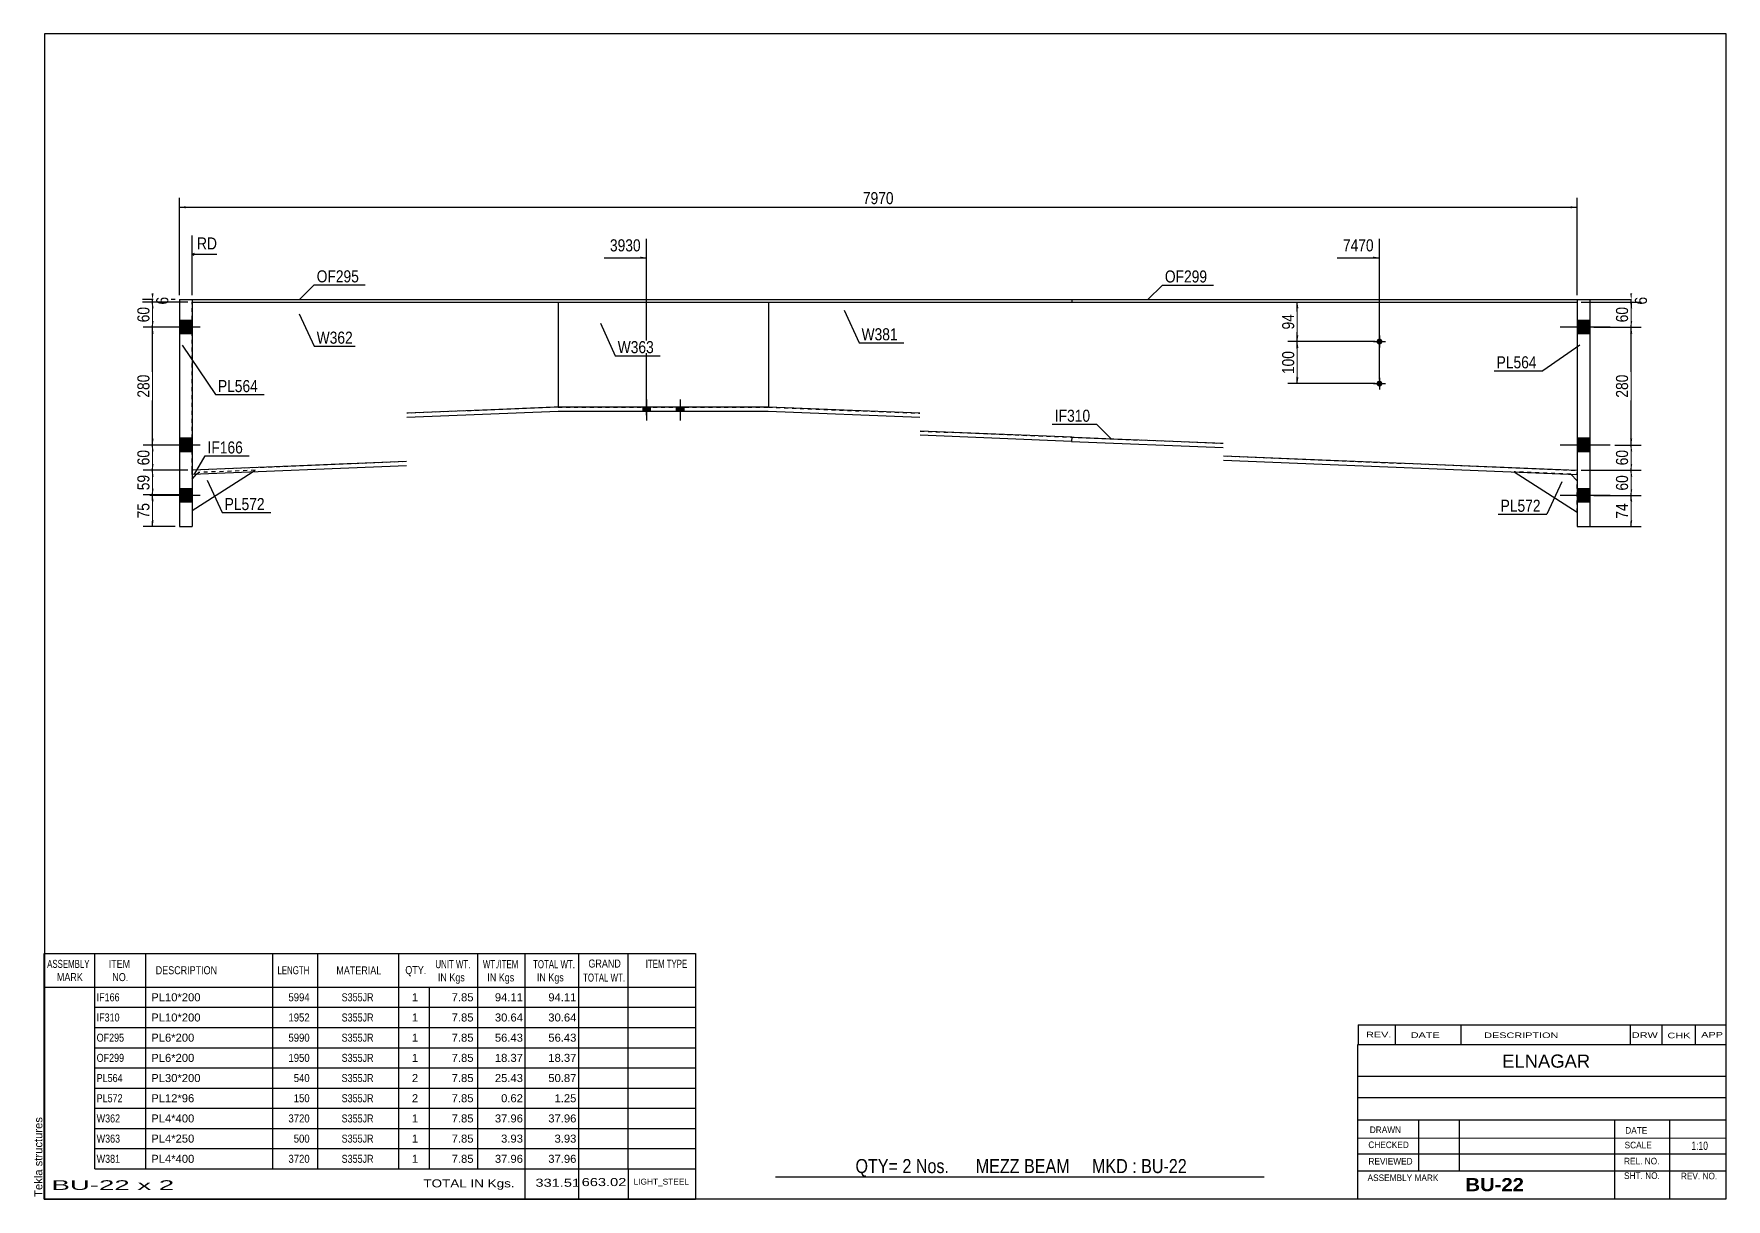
# Model space of a CAD drawing. Header units: millimetres. Extents: x -38 to 365, y -193 to 84.
import ezdxf

# ---------------------------------------------------------------- set-up
doc = ezdxf.new("R2010")
doc.units = ezdxf.units.MM
doc.linetypes.add('DXK_LINE_DOT1', pattern=[1.8814, 0.9407, -0.9407])
doc.styles.add('Arial', font='ARIAL.TTF', dxfattribs={"height": 0.2})
doc.styles.add('Arial Bold', font='ARIALBD.TTF', dxfattribs={"height": 0.2})
doc.styles.add('Arial Narrow', font='ARIALN.TTF', dxfattribs={"height": 0.2})

# ---------------------------------------------------------------- blocks, each defined once
blk = doc.blocks.new('Unknown-629104439-1211')
at = {"color": 5, "linetype": 'Continuous'}
for p, q in [((364.89, 83.75), (-35.11, 83.75)), ((-35.11, 83.75), (-35.11, -193.25)), ((364.89, -193.25), (364.89, 83.75)), ((-35.11, -193.25), (364.89, -193.25))]:
    blk.add_line(p, q, dxfattribs=at)
at = {"color": 174, "linetype": 'Continuous', "style": 'Arial'}
blk.add_text('Tekla structures', height=1.9102, rotation=90, dxfattribs=at).set_placement((-35.61, -192.75))
blk = doc.blocks.new('Part-629104439-1279 - 1232')
at = {"color": 2, "linetype": 'Continuous'}
for p, q in [((87.09, 20), (87.09, -5)), ((137.09, 20), (137.09, -5))]:
    blk.add_line(p, q, dxfattribs=at)
at = {"color": 7, "linetype": 'DXK_LINE_DOT1'}
for p, q in [((87.09, 20), (137.09, 20)), ((87.09, -5), (137.09, -5))]:
    blk.add_line(p, q, dxfattribs=at)
blk = doc.blocks.new('Part-629104439-1257 - 1232')
at = {"color": 2, "linetype": 'Continuous'}
for p, q in [((0, 20.6), (0, 20)), ((0, 20.6), (50.99, 20.6)), ((51.09, 20.6), (173.09, 20.6)), ((173.19, 20.6), (209.23, 20.6)), ((209.23, 20.6), (209.23, 20)), ((0, 20), (50.99, 20)), ((51.09, 20), (173.09, 20)), ((173.19, 20), (209.23, 20))]:
    blk.add_line(p, q, dxfattribs=at)
blk = doc.blocks.new('Part-629104439-1404 - 1232')
at = {"color": 7, "linetype": 'DXK_LINE_DOT1'}
for p, q in [((14.99, -20), (1.5, -20.54)), ((14.32, -20.42), (14.99, -20)), ((0, -22.1), (0, -29.6)), ((1.1, -20.96), (1.5, -20.54))]:
    blk.add_line(p, q, dxfattribs=at)
at = {"color": 2, "linetype": 'Continuous'}
for p, q in [((0, -29.6), (14.32, -20.42)), ((0, -22.1), (1.1, -20.96))]:
    blk.add_line(p, q, dxfattribs=at)
blk = doc.blocks.new('Part-629104439-1301 - 1232')
at = {"color": 2, "linetype": 'Continuous'}
for p, q in [((209.23, 20.6), (209.23, 20)), ((209.23, 20.6), (245.23, 20.6)), ((245.33, 20.6), (329.43, 20.6)), ((329.43, 20.6), (329.43, 20)), ((209.23, 20), (245.23, 20)), ((245.33, 20), (329.43, 20))]:
    blk.add_line(p, q, dxfattribs=at)
blk = doc.blocks.new('Part-629104439-1323 - 1232')
at = {"color": 2, "linetype": 'Continuous'}
blk.add_line((137.09, 20), (137.09, -5), dxfattribs=at)
at = {"color": 7, "linetype": 'DXK_LINE_DOT1'}
for p, q in [((137.09, 20), (173.09, 20)), ((173.19, 20), (245.23, 20)), ((245.33, 20), (329.43, 20)), ((329.43, 20), (329.43, -20)), ((137.09, -5), (173.09, -6.45)), ((173.19, -10.68), (245.23, -13.59)), ((245.33, -16.61), (329.43, -20))]:
    blk.add_line(p, q, dxfattribs=at)
blk = doc.blocks.new('Part-629104439-1345 - 1232')
at = {"color": 2, "linetype": 'Continuous'}
for p, q in [((87.09, -5), (51.09, -6.45)), ((87.11, -6), (51.09, -7.45)), ((137.09, -5), (87.09, -5)), ((137.07, -6), (87.11, -6)), ((173.09, -7.45), (137.07, -6)), ((173.09, -6.45), (137.09, -5)), ((209.23, -12.14), (173.19, -10.68)), ((209.19, -13.14), (173.19, -11.68)), ((209.23, -12.14), (209.19, -13.14)), ((50.99, -17.94), (0, -20)), ((0.04, -21), (0, -20)), ((50.99, -18.94), (0.04, -21))]:
    blk.add_line(p, q, dxfattribs=at)
blk = doc.blocks.new('Part-629104439-1350 - 1232')
at = {"color": 2, "linetype": 'Continuous'}
for p, q in [((209.23, -12.14), (209.19, -13.14)), ((209.19, -13.14), (245.23, -14.59)), ((209.23, -12.14), (245.23, -13.59)), ((245.33, -16.61), (329.43, -20)), ((245.33, -17.61), (329.39, -21)), ((329.43, -20), (329.39, -21))]:
    blk.add_line(p, q, dxfattribs=at)
blk = doc.blocks.new('Part-629104439-1372 - 1232')
at = {"color": 2, "linetype": 'Continuous'}
for p, q in [((329.43, 20.6), (332.43, 20.6)), ((329.43, 20.6), (329.43, -33.4)), ((332.43, 20.6), (332.43, -33.4)), ((329.43, -33.4), (332.43, -33.4))]:
    blk.add_line(p, q, dxfattribs=at)
blk = doc.blocks.new('Part-629104439-1394 - 1232')
at = {"color": 2, "linetype": 'Continuous'}
for p, q in [((314.44, -20.4), (329.43, -30)), ((329.43, -22.5), (327.93, -20.94))]:
    blk.add_line(p, q, dxfattribs=at)
at = {"color": 7, "linetype": 'DXK_LINE_DOT1'}
for p, q in [((327.93, -20.94), (314.44, -20.4)), ((329.43, -30), (329.43, -22.5))]:
    blk.add_line(p, q, dxfattribs=at)
blk = doc.blocks.new('Part-629104439-1399 - 1232')
at = {"color": 2, "linetype": 'Continuous'}
for p, q in [((-3, 20.6), (0, 20.6)), ((-3, 20.6), (-3, -33.4)), ((0, 20.6), (0, -33.4)), ((-3, -33.4), (0, -33.4))]:
    blk.add_line(p, q, dxfattribs=at)
blk = doc.blocks.new('Part-629104439-1420 - 1232')
at = {"color": 7, "linetype": 'DXK_LINE_DOT1'}
for p, q in [((0, -20), (0, 20)), ((0, 20), (50.99, 20)), ((51.09, 20), (87.09, 20)), ((87.09, -5), (51.09, -6.45)), ((50.99, -17.94), (0, -20))]:
    blk.add_line(p, q, dxfattribs=at)
at = {"color": 2, "linetype": 'Continuous'}
blk.add_line((87.09, 20), (87.09, -5), dxfattribs=at)
blk = doc.blocks.new('Bolt-629104439-1421 - 1232')
at = {"linetype": 'Continuous'}
for points in [[(108.99, -5), (107.19, -5), (107.19, -6), (108.99, -6)], [(108.99, -5), (107.19, -5), (107.19, -6), (108.99, -6)], [(116.99, -5), (115.19, -5), (115.19, -6), (116.99, -6)], [(116.99, -5), (115.19, -5), (115.19, -6), (116.99, -6)]]:
    blk.add_hatch(color=3, dxfattribs=at).paths.add_polyline_path(points)
at = {"color": 3, "linetype": 'Continuous'}
for p, q in [((108.09, -3.2), (108.09, -8.2)), ((108.09, -3.2), (108.09, -8.2)), ((116.09, -3.2), (116.09, -8.2)), ((116.09, -3.2), (116.09, -8.2)), ((107.19, -5), (107.19, -6)), ((107.19, -5), (107.19, -6)), ((108.99, -5), (108.99, -6)), ((108.99, -5), (108.99, -6)), ((115.19, -5), (115.19, -6)), ((115.19, -5), (115.19, -6)), ((116.99, -5), (116.99, -6)), ((116.99, -5), (116.99, -6))]:
    blk.add_line(p, q, dxfattribs=at)
blk = doc.blocks.new('Bolt-629104439-1422 - 1232')
at = {"linetype": 'Continuous'}
for points in [[(329.43, 15.6), (329.43, 12.4), (332.43, 12.4), (332.43, 15.6)], [(329.43, 15.6), (329.43, 12.4), (332.43, 12.4), (332.43, 15.6)], [(329.43, -12.4), (329.43, -15.6), (332.43, -15.6), (332.43, -12.4)], [(329.43, -12.4), (329.43, -15.6), (332.43, -15.6), (332.43, -12.4)], [(329.43, -24.4), (329.43, -27.6), (332.43, -27.6), (332.43, -24.4)], [(329.43, -24.4), (329.43, -27.6), (332.43, -27.6), (332.43, -24.4)]]:
    blk.add_hatch(color=3, dxfattribs=at).paths.add_polyline_path(points)
at = {"color": 3, "linetype": 'Continuous'}
for p, q in [((337.33, 14), (325.43, 14)), ((337.33, 14), (325.43, 14)), ((332.43, 15.6), (329.43, 15.6)), ((332.43, 15.6), (329.43, 15.6)), ((332.43, 12.4), (329.43, 12.4)), ((332.43, 12.4), (329.43, 12.4)), ((337.33, -14), (325.43, -14)), ((337.33, -14), (325.43, -14)), ((332.43, -12.4), (329.43, -12.4)), ((332.43, -12.4), (329.43, -12.4)), ((332.43, -15.6), (329.43, -15.6)), ((332.43, -15.6), (329.43, -15.6)), ((337.33, -26), (325.43, -26)), ((337.33, -26), (325.43, -26)), ((332.43, -24.4), (329.43, -24.4)), ((332.43, -24.4), (329.43, -24.4)), ((332.43, -27.6), (329.43, -27.6)), ((332.43, -27.6), (329.43, -27.6))]:
    blk.add_line(p, q, dxfattribs=at)
blk = doc.blocks.new('Bolt-629104439-1423 - 1232')
at = {"linetype": 'Continuous'}
for points in [[(-3, 15.6), (-3, 12.4), (0, 12.4), (0, 15.6)], [(-3, 15.6), (-3, 12.4), (0, 12.4), (0, 15.6)], [(-3, -12.4), (-3, -15.6), (0, -15.6), (0, -12.4)], [(-3, -12.4), (-3, -15.6), (0, -15.6), (0, -12.4)], [(-3, -24.4), (-3, -27.6), (0, -27.6), (0, -24.4)], [(-3, -24.4), (-3, -27.6), (0, -27.6), (0, -24.4)]]:
    blk.add_hatch(color=3, dxfattribs=at).paths.add_polyline_path(points)
at = {"color": 3, "linetype": 'Continuous'}
for p, q in [((1.9, 14), (-10, 14)), ((1.9, 14), (-10, 14)), ((0, 15.6), (-3, 15.6)), ((0, 15.6), (-3, 15.6)), ((0, 12.4), (-3, 12.4)), ((0, 12.4), (-3, 12.4)), ((1.9, -14), (-10, -14)), ((1.9, -14), (-10, -14)), ((0, -12.4), (-3, -12.4)), ((0, -12.4), (-3, -12.4)), ((0, -15.6), (-3, -15.6)), ((0, -15.6), (-3, -15.6)), ((1.9, -26), (-10, -26)), ((1.9, -26), (-10, -26)), ((0, -24.4), (-3, -24.4)), ((0, -24.4), (-3, -24.4)), ((0, -27.6), (-3, -27.6)), ((0, -27.6), (-3, -27.6))]:
    blk.add_line(p, q, dxfattribs=at)
blk = doc.blocks.new('Bolt-629104439-1424 - 1232')
at = {"linetype": 'Continuous'}
for points in [[(282.43, 11.3), (282.57, 11.29), (282.71, 11.24), (282.84, 11.17), (282.95, 11.07), (283.03, 10.95), (283.09, 10.82), (283.12, 10.68), (283.12, 10.53), (283.09, 10.39), (283.03, 10.25), (282.95, 10.13), (282.84, 10.04), (282.71, 9.96), (282.57, 9.92), (282.43, 9.9), (282.28, 9.92), (282.14, 9.96), (282.01, 10.04), (281.91, 10.13), (281.82, 10.25), (281.76, 10.39), (281.73, 10.53), (281.73, 10.68), (281.76, 10.82), (281.82, 10.95), (281.91, 11.07), (282.01, 11.17), (282.14, 11.24), (282.28, 11.29)], [(282.43, 1.3), (282.57, 1.29), (282.71, 1.24), (282.84, 1.17), (282.95, 1.07), (283.03, 0.95), (283.09, 0.82), (283.12, 0.68), (283.12, 0.53), (283.09, 0.39), (283.03, 0.25), (282.95, 0.13), (282.84, 0.04), (282.71, -0.04), (282.57, -0.08), (282.43, -0.1), (282.28, -0.08), (282.14, -0.04), (282.01, 0.04), (281.91, 0.13), (281.82, 0.25), (281.76, 0.39), (281.73, 0.53), (281.73, 0.68), (281.76, 0.82), (281.82, 0.95), (281.91, 1.07), (282.01, 1.17), (282.14, 1.24), (282.28, 1.29)]]:
    blk.add_hatch(color=3, dxfattribs=at).paths.add_polyline_path(points)
at = {"color": 3, "linetype": 'Continuous'}
for p, q in [((281.03, 10.6), (283.83, 10.6)), ((282.43, 12), (282.43, 9.2)), ((281.03, 0.6), (283.83, 0.6)), ((282.43, 2), (282.43, -0.8))]:
    blk.add_line(p, q, dxfattribs=at)
blk = doc.blocks.new('StraightDimension-629104439-1451 - 1232')
at = {"linetype": 'Continuous'}
for points in [[(262.64, 18.5), (262.89, 20), (263.14, 18.5)], [(263.14, 12.1), (262.89, 10.6), (262.64, 12.1)]]:
    blk.add_hatch(color=7, dxfattribs=at).paths.add_polyline_path(points)
at = {"color": 7, "linetype": 'Continuous'}
for p, q in [((138.09, 20), (265.29, 20)), ((262.89, 10.6), (262.89, 20)), ((281.43, 10.6), (260.64, 10.6))]:
    blk.add_line(p, q, dxfattribs=at)
at = {"color": 0}
blk.add_wipeout([(262.74, 17.73), (258.54, 17.73), (258.54, 12.87), (262.74, 12.87)], dxfattribs=at)
at = {"color": 3, "style": 'Arial Narrow'}
blk.add_text('94', height=2.863, rotation=90.0002, dxfattribs=at).set_placement((262.14, 13.47))
blk = doc.blocks.new('StraightDimension-629104439-3546 - 1232')
at = {"linetype": 'Continuous'}
for points in [[(342.55, 22.1), (342.3, 20.6), (342.05, 22.1)], [(342.05, 18.5), (342.3, 20), (342.55, 18.5)]]:
    blk.add_hatch(color=7, dxfattribs=at).paths.add_polyline_path(points)
at = {"color": 7, "linetype": 'Continuous'}
for p, q in [((330.43, 20.6), (344.55, 20.6)), ((342.3, 20), (342.3, 20.6)), ((330.43, 20), (344.55, 20))]:
    blk.add_line(p, q, dxfattribs=at)
at = {"color": 0}
blk.add_wipeout([(346.65, 21.81), (342.45, 21.81), (342.45, 18.79), (346.65, 18.79)], dxfattribs=at)
at = {"color": 3, "style": 'Arial Narrow'}
blk.add_text('6', height=2.86, rotation=90.0002, dxfattribs=at).set_placement((346.05, 19.39))
blk = doc.blocks.new('StraightDimension-629104439-1436 - 1232')
at = {"linetype": 'Continuous'}
for points in [[(262.64, 9.1), (262.89, 10.6), (263.14, 9.1)], [(263.14, 2.1), (262.89, 0.6), (262.64, 2.1)]]:
    blk.add_hatch(color=7, dxfattribs=at).paths.add_polyline_path(points)
at = {"color": 7, "linetype": 'Continuous'}
for p, q in [((281.43, 10.6), (260.64, 10.6)), ((262.89, 0.6), (262.89, 10.6)), ((281.43, 0.6), (260.64, 0.6))]:
    blk.add_line(p, q, dxfattribs=at)
at = {"color": 0}
blk.add_wipeout([(262.74, 8.94), (258.54, 8.94), (258.54, 2.26), (262.74, 2.26)], dxfattribs=at)
at = {"color": 3, "style": 'Arial Narrow'}
blk.add_text('100', height=2.863, rotation=90.0002, dxfattribs=at).set_placement((262.14, 2.86))
blk = doc.blocks.new('StraightDimension-629104439-1598 - 1232')
at = {"linetype": 'Continuous'}
blk.add_hatch(color=7, dxfattribs=at).paths.add_polyline_path([(106.59, 30.79), (108.09, 30.54), (106.59, 30.29)])
at = {"color": 7, "linetype": 'Continuous'}
for p, q in [((108.09, -6.9), (108.09, 35.04)), ((98.03, 30.54), (108.09, 30.54))]:
    blk.add_line(p, q, dxfattribs=at)
at = {"color": 0, "linetype": 'Continuous'}
blk.add_wipeout([(6.53, 31.89), (6.53, 36.09), (0.59, 36.09), (0.59, 31.89)], dxfattribs=at)
at = {"color": 7, "linetype": 'Continuous'}
for p, q in [((0, 21.6), (0, 35.79)), ((0.5, 31.54), (0, 31.29)), ((0.5, 31.04), (0, 31.29)), ((5.93, 31.29), (0, 31.29))]:
    blk.add_line(p, q, dxfattribs=at)
at = {"color": 3, "linetype": 'Continuous', "style": 'Arial Narrow'}
blk.add_text('RD', height=2.863, dxfattribs=at).set_placement((1.19, 32.49))
at = {"color": 0}
blk.add_wipeout([(107.31, 31.44), (107.31, 35.64), (98.8, 35.64), (98.8, 31.44)], dxfattribs=at)
at = {"color": 3, "style": 'Arial Narrow'}
blk.add_text('3930', height=2.863, dxfattribs=at).set_placement((99.4, 32.04))
blk = doc.blocks.new('StraightDimension-629104439-1610 - 1232')
at = {"linetype": 'Continuous'}
blk.add_hatch(color=7, dxfattribs=at).paths.add_polyline_path([(280.93, 30.79), (282.43, 30.54), (280.93, 30.29)])
at = {"color": 7, "linetype": 'Continuous'}
for p, q in [((282.43, 1.6), (282.43, 35.04)), ((272.36, 30.54), (282.43, 30.54))]:
    blk.add_line(p, q, dxfattribs=at)
at = {"color": 0}
blk.add_wipeout([(281.65, 31.44), (281.65, 35.64), (273.14, 35.64), (273.14, 31.44)], dxfattribs=at)
at = {"color": 3, "style": 'Arial Narrow'}
blk.add_text('7470', height=2.863, dxfattribs=at).set_placement((273.74, 32.04))
blk = doc.blocks.new('StraightDimension-629104439-3842 - 1232')
at = {"linetype": 'Continuous'}
for points in [[(-9.14, 22.1), (-9.39, 20.6), (-9.64, 22.1)], [(-9.64, 18.5), (-9.39, 20), (-9.14, 18.5)]]:
    blk.add_hatch(color=7, dxfattribs=at).paths.add_polyline_path(points)
at = {"color": 7, "linetype": 'Continuous'}
for p, q in [((-4, 20.6), (-11.79, 20.6)), ((-9.39, 20), (-9.39, 20.6)), ((-1, 20), (-11.79, 20))]:
    blk.add_line(p, q, dxfattribs=at)
at = {"color": 0}
blk.add_wipeout([(-5.04, 21.81), (-9.24, 21.81), (-9.24, 18.79), (-5.04, 18.79)], dxfattribs=at)
at = {"color": 3, "style": 'Arial Narrow'}
blk.add_text('6', height=2.86, rotation=90.0002, dxfattribs=at).set_placement((-5.64, 19.39))
blk = doc.blocks.new('StraightDimension-629104439-1460 - 1232')
at = {"linetype": 'Continuous'}
for points in [[(-1.5, 42.27), (-3, 42.52), (-1.5, 42.77)], [(327.93, 42.77), (329.43, 42.52), (327.93, 42.27)]]:
    blk.add_hatch(color=7, dxfattribs=at).paths.add_polyline_path(points)
at = {"color": 7, "linetype": 'Continuous'}
for p, q in [((-3, 21.6), (-3, 44.77)), ((329.43, 21.6), (329.43, 44.77)), ((-3, 42.52), (329.43, 42.52))]:
    blk.add_line(p, q, dxfattribs=at)
at = {"color": 0}
blk.add_wipeout([(167.47, 42.67), (167.47, 46.87), (158.96, 46.87), (158.96, 42.67)], dxfattribs=at)
at = {"color": 3, "style": 'Arial Narrow'}
blk.add_text('7970', height=2.863, dxfattribs=at).set_placement((159.56, 43.27))
blk = doc.blocks.new('StraightDimension-629104439-3547 - 1232')
at = {"linetype": 'Continuous'}
for points in [[(342.05, 18.5), (342.3, 20), (342.55, 18.5)], [(342.55, 15.5), (342.3, 14), (342.05, 15.5)]]:
    blk.add_hatch(color=7, dxfattribs=at).paths.add_polyline_path(points)
at = {"color": 7, "linetype": 'Continuous'}
for p, q in [((330.43, 20), (344.7, 20)), ((342.3, 14), (342.3, 20)), ((333.43, 14), (344.7, 14))]:
    blk.add_line(p, q, dxfattribs=at)
at = {"color": 0}
blk.add_wipeout([(342.15, 19.43), (337.95, 19.43), (337.95, 14.57), (342.15, 14.57)], dxfattribs=at)
at = {"color": 3, "style": 'Arial Narrow'}
blk.add_text('60', height=2.863, rotation=90.0002, dxfattribs=at).set_placement((341.55, 15.17))
blk = doc.blocks.new('StraightDimension-629104439-3548 - 1232')
at = {"linetype": 'Continuous'}
for points in [[(342.05, 12.5), (342.3, 14), (342.55, 12.5)], [(342.55, -12.5), (342.3, -14), (342.05, -12.5)]]:
    blk.add_hatch(color=7, dxfattribs=at).paths.add_polyline_path(points)
at = {"color": 7, "linetype": 'Continuous'}
for p, q in [((333.43, 14), (344.7, 14)), ((342.3, -14), (342.3, 14)), ((338.43, -14), (344.7, -14))]:
    blk.add_line(p, q, dxfattribs=at)
at = {"color": 0}
blk.add_wipeout([(342.15, 3.34), (337.95, 3.34), (337.95, -3.34), (342.15, -3.34)], dxfattribs=at)
at = {"color": 3, "style": 'Arial Narrow'}
blk.add_text('280', height=2.863, rotation=90.0002, dxfattribs=at).set_placement((341.55, -2.74))
blk = doc.blocks.new('StraightDimension-629104439-3549 - 1232')
at = {"linetype": 'Continuous'}
for points in [[(342.05, -15.5), (342.3, -14), (342.55, -15.5)], [(342.55, -18.5), (342.3, -20), (342.05, -18.5)]]:
    blk.add_hatch(color=7, dxfattribs=at).paths.add_polyline_path(points)
at = {"color": 7, "linetype": 'Continuous'}
for p, q in [((338.43, -14), (344.7, -14)), ((342.3, -20), (342.3, -14)), ((330.43, -20), (344.7, -20))]:
    blk.add_line(p, q, dxfattribs=at)
at = {"color": 0}
blk.add_wipeout([(342.15, -14.57), (337.95, -14.57), (337.95, -19.43), (342.15, -19.43)], dxfattribs=at)
at = {"color": 3, "style": 'Arial Narrow'}
blk.add_text('60', height=2.863, rotation=90.0002, dxfattribs=at).set_placement((341.55, -18.83))
blk = doc.blocks.new('StraightDimension-629104439-3550 - 1232')
at = {"linetype": 'Continuous'}
for points in [[(342.05, -21.5), (342.3, -20), (342.55, -21.5)], [(342.55, -24.5), (342.3, -26), (342.05, -24.5)]]:
    blk.add_hatch(color=7, dxfattribs=at).paths.add_polyline_path(points)
at = {"color": 7, "linetype": 'Continuous'}
for p, q in [((330.43, -20), (344.7, -20)), ((342.3, -26), (342.3, -20)), ((333.43, -26), (344.7, -26))]:
    blk.add_line(p, q, dxfattribs=at)
at = {"color": 0}
blk.add_wipeout([(342.15, -20.57), (337.95, -20.57), (337.95, -25.43), (342.15, -25.43)], dxfattribs=at)
at = {"color": 3, "style": 'Arial Narrow'}
blk.add_text('60', height=2.863, rotation=90.0002, dxfattribs=at).set_placement((341.55, -24.83))
blk = doc.blocks.new('StraightDimension-629104439-3551 - 1232')
at = {"linetype": 'Continuous'}
for points in [[(342.05, -27.5), (342.3, -26), (342.55, -27.5)], [(342.55, -31.9), (342.3, -33.4), (342.05, -31.9)]]:
    blk.add_hatch(color=7, dxfattribs=at).paths.add_polyline_path(points)
at = {"color": 7, "linetype": 'Continuous'}
for p, q in [((333.43, -26), (344.7, -26)), ((342.3, -33.4), (342.3, -26)), ((330.43, -33.4), (344.7, -33.4))]:
    blk.add_line(p, q, dxfattribs=at)
at = {"color": 0}
blk.add_wipeout([(342.15, -27.27), (337.95, -27.27), (337.95, -32.13), (342.15, -32.13)], dxfattribs=at)
at = {"color": 3, "style": 'Arial Narrow'}
blk.add_text('74', height=2.863, rotation=90.0002, dxfattribs=at).set_placement((341.55, -31.53))
blk = doc.blocks.new('StraightDimension-629104439-3843 - 1232')
at = {"linetype": 'Continuous'}
for points in [[(-9.64, 18.5), (-9.39, 20), (-9.14, 18.5)], [(-9.14, 15.5), (-9.39, 14), (-9.64, 15.5)]]:
    blk.add_hatch(color=7, dxfattribs=at).paths.add_polyline_path(points)
at = {"color": 7, "linetype": 'Continuous'}
for p, q in [((-1, 20), (-11.64, 20)), ((-9.39, 14), (-9.39, 20)), ((-1, 14), (-11.64, 14))]:
    blk.add_line(p, q, dxfattribs=at)
at = {"color": 0}
blk.add_wipeout([(-9.54, 19.43), (-13.74, 19.43), (-13.74, 14.57), (-9.54, 14.57)], dxfattribs=at)
at = {"color": 3, "style": 'Arial Narrow'}
blk.add_text('60', height=2.863, rotation=90.0002, dxfattribs=at).set_placement((-10.14, 15.17))
blk = doc.blocks.new('StraightDimension-629104439-3844 - 1232')
at = {"linetype": 'Continuous'}
for points in [[(-9.64, 12.5), (-9.39, 14), (-9.14, 12.5)], [(-9.14, -12.5), (-9.39, -14), (-9.64, -12.5)]]:
    blk.add_hatch(color=7, dxfattribs=at).paths.add_polyline_path(points)
at = {"color": 7, "linetype": 'Continuous'}
for p, q in [((-1, 14), (-11.64, 14)), ((-9.39, -14), (-9.39, 14)), ((-1, -14), (-11.64, -14))]:
    blk.add_line(p, q, dxfattribs=at)
at = {"color": 0}
blk.add_wipeout([(-9.54, 3.34), (-13.74, 3.34), (-13.74, -3.34), (-9.54, -3.34)], dxfattribs=at)
at = {"color": 3, "style": 'Arial Narrow'}
blk.add_text('280', height=2.863, rotation=90.0002, dxfattribs=at).set_placement((-10.14, -2.74))
blk = doc.blocks.new('StraightDimension-629104439-3845 - 1232')
at = {"linetype": 'Continuous'}
for points in [[(-9.64, -15.5), (-9.39, -14), (-9.14, -15.5)], [(-9.14, -18.5), (-9.39, -20), (-9.64, -18.5)]]:
    blk.add_hatch(color=7, dxfattribs=at).paths.add_polyline_path(points)
at = {"color": 7, "linetype": 'Continuous'}
for p, q in [((-1, -14), (-11.64, -14)), ((-9.39, -20), (-9.39, -14)), ((-1, -20), (-11.64, -20))]:
    blk.add_line(p, q, dxfattribs=at)
at = {"color": 0}
blk.add_wipeout([(-9.54, -14.57), (-13.74, -14.57), (-13.74, -19.43), (-9.54, -19.43)], dxfattribs=at)
at = {"color": 3, "style": 'Arial Narrow'}
blk.add_text('60', height=2.863, rotation=90.0002, dxfattribs=at).set_placement((-10.14, -18.83))
blk = doc.blocks.new('StraightDimension-629104439-3846 - 1232')
at = {"linetype": 'Continuous'}
for points in [[(-9.64, -21.5), (-9.39, -20), (-9.14, -21.5)], [(-9.14, -24.35), (-9.39, -25.85), (-9.64, -24.35)]]:
    blk.add_hatch(color=7, dxfattribs=at).paths.add_polyline_path(points)
at = {"color": 7, "linetype": 'Continuous'}
for p, q in [((-1, -20), (-11.64, -20)), ((-9.39, -25.85), (-9.39, -20)), ((-0.12, -25.85), (-11.64, -25.85))]:
    blk.add_line(p, q, dxfattribs=at)
at = {"color": 0}
blk.add_wipeout([(-9.54, -20.5), (-13.74, -20.5), (-13.74, -25.35), (-9.54, -25.35)], dxfattribs=at)
at = {"color": 3, "style": 'Arial Narrow'}
blk.add_text('59', height=2.863, rotation=90.0002, dxfattribs=at).set_placement((-10.14, -24.75))
blk = doc.blocks.new('StraightDimension-629104439-3847 - 1232')
at = {"linetype": 'Continuous'}
for points in [[(-9.64, -27.35), (-9.39, -25.85), (-9.14, -27.35)], [(-9.14, -31.9), (-9.39, -33.4), (-9.64, -31.9)]]:
    blk.add_hatch(color=7, dxfattribs=at).paths.add_polyline_path(points)
at = {"color": 7, "linetype": 'Continuous'}
for p, q in [((-0.12, -25.85), (-11.64, -25.85)), ((-9.39, -33.4), (-9.39, -25.85)), ((-4, -33.4), (-11.64, -33.4))]:
    blk.add_line(p, q, dxfattribs=at)
at = {"color": 0}
blk.add_wipeout([(-9.54, -27.2), (-13.74, -27.2), (-13.74, -32.05), (-9.54, -32.05)], dxfattribs=at)
at = {"color": 3, "style": 'Arial Narrow'}
blk.add_text('75', height=2.863, rotation=90.0002, dxfattribs=at).set_placement((-10.14, -31.45))
blk = doc.blocks.new('CBS_NAME_BLOG-629104439-3918')
at = {"color": 7, "linetype": 'Continuous'}
for p, q in [((277.3, -193.21), (277.29, -156.5)), ((277.3, -156.5), (364.81, -156.5)), ((277.3, -164.04), (364.82, -164.04)), ((277.37, -169.09), (364.89, -169.09)), ((277.3, -174.46), (364.81, -174.46)), ((291.82, -186.57), (291.82, -174.47)), ((301.5, -186.55), (301.5, -174.48)), ((338.42, -193.21), (338.42, -174.48)), ((351.47, -193.21), (351.47, -174.47)), ((277.3, -178.76), (364.89, -178.74)), ((277.3, -182.51), (364.81, -182.51)), ((277.3, -186.55), (364.81, -186.55)), ((277.3, -193.25), (364.89, -193.25))]:
    blk.add_line(p, q, dxfattribs=at)
at = {"color": 3, "linetype": 'Continuous', "style": 'Arial'}
blk.add_text('ELNAGAR', height=3.133, dxfattribs=at).set_placement((311.62, -162.03))
at = {"color": 3, "linetype": 'Continuous'}
for s, height, style, width, p in [('DRAWN', 1.566, 'Arial', 0.9, (280.13, -177.57)), ('DATE', 1.566, 'Arial', 0.9, (340.89, -177.73)), ('CHECKED', 1.566, 'Arial', 0.9, (279.78, -181.15)), ('SCALE', 1.566, 'Arial', 0.9, (340.74, -181.21)), ('1:10', 1.957, 'Arial Narrow', 0.9, (356.63, -181.57)), ('REVIEWED', 1.566, 'Arial', 0.9, (279.81, -185.06)), ('REL. NO.', 1.566, 'Arial', 0.9, (340.6, -185.02)), ('ASSEMBLY MARK', 1.5663, 'Arial', 0.9, (279.6, -188.99)), ('BU-22', 3.131, 'Arial Bold', 1.1, (302.88, -191.4)), ('SHT. NO.', 1.566, 'Arial', 0.9, (340.6, -188.48)), ('REV. NO.', 1.566, 'Arial', 0.9, (354.12, -188.57))]:
    blk.add_text(s, height=height, dxfattribs=dict(at, style=style, width=width)).set_placement(p)
blk = doc.blocks.new('CBS_BOM-629104439-3916')
at = {"color": 7, "linetype": 'Continuous'}
for p, q in [((-35.14, -142.88), (-35.14, -134.88)), ((-35.14, -134.88), (119.78, -134.88)), ((-23.14, -142.88), (-23.14, -134.88)), ((-10.95, -142.88), (-10.95, -134.88)), ((19.21, -142.88), (19.21, -134.88)), ((29.89, -142.88), (29.89, -134.88)), ((49.21, -142.88), (49.21, -134.88)), ((68.01, -142.88), (68.01, -134.88)), ((79.22, -142.88), (79.22, -134.88)), ((92.01, -142.88), (92.01, -134.88)), ((103.76, -142.88), (103.76, -134.88)), ((119.78, -134.89), (119.77, -142.87)), ((-35.14, -142.88), (119.78, -142.88)), ((-35.14, -147.68), (-35.14, -142.88)), ((-23.14, -147.68), (-23.14, -142.88)), ((-10.95, -147.68), (-10.95, -142.88)), ((19.21, -147.68), (19.21, -142.88)), ((29.89, -147.68), (29.89, -142.88)), ((49.21, -147.68), (49.21, -142.88)), ((56.47, -147.68), (56.47, -142.88)), ((68.01, -147.68), (68.01, -142.88)), ((79.22, -147.68), (79.22, -142.88)), ((92.01, -147.68), (92.01, -142.88)), ((103.77, -147.68), (103.77, -142.88)), ((119.78, -142.89), (119.78, -147.68)), ((-35.14, -152.48), (-35.14, -147.68)), ((-23.14, -147.68), (119.78, -147.68)), ((-23.14, -152.48), (-23.14, -147.68)), ((-10.95, -152.48), (-10.95, -147.68)), ((19.21, -152.48), (19.21, -147.68)), ((29.89, -152.48), (29.89, -147.68)), ((49.21, -152.48), (49.21, -147.68)), ((56.47, -152.48), (56.47, -147.68)), ((68.01, -152.48), (68.01, -147.68)), ((79.22, -152.48), (79.22, -147.68)), ((92.01, -152.48), (92.01, -147.68)), ((103.77, -152.48), (103.77, -147.68)), ((119.78, -147.69), (119.78, -152.48)), ((-35.14, -157.28), (-35.14, -152.48)), ((-23.14, -152.48), (119.78, -152.48)), ((-23.14, -157.28), (-23.14, -152.48)), ((-10.95, -157.28), (-10.95, -152.48)), ((19.21, -157.28), (19.21, -152.48)), ((29.89, -157.28), (29.89, -152.48)), ((49.21, -157.28), (49.21, -152.48)), ((56.47, -157.28), (56.47, -152.48)), ((68.01, -157.28), (68.01, -152.48)), ((79.22, -157.28), (79.22, -152.48)), ((92.01, -157.28), (92.01, -152.48)), ((103.77, -157.28), (103.77, -152.48)), ((119.78, -152.49), (119.78, -157.28)), ((-35.14, -162.08), (-35.14, -157.28)), ((-23.14, -157.28), (119.78, -157.28)), ((-23.14, -162.08), (-23.14, -157.28)), ((-10.95, -162.08), (-10.95, -157.28)), ((19.21, -162.08), (19.21, -157.28)), ((29.89, -162.08), (29.89, -157.28)), ((49.21, -162.08), (49.21, -157.28)), ((56.47, -162.08), (56.47, -157.28)), ((68.01, -162.08), (68.01, -157.28)), ((79.22, -162.08), (79.22, -157.28)), ((92.01, -162.08), (92.01, -157.28)), ((103.77, -162.08), (103.77, -157.28)), ((119.78, -157.29), (119.78, -162.08)), ((-35.14, -166.88), (-35.14, -162.08)), ((-23.14, -162.08), (119.78, -162.08)), ((-23.14, -166.88), (-23.14, -162.08)), ((-10.95, -166.88), (-10.95, -162.08)), ((19.21, -166.88), (19.21, -162.08)), ((29.89, -166.88), (29.89, -162.08)), ((49.21, -166.88), (49.21, -162.08)), ((56.47, -166.88), (56.47, -162.08)), ((68.01, -166.88), (68.01, -162.08)), ((79.22, -166.88), (79.22, -162.08)), ((92.01, -166.88), (92.01, -162.08)), ((103.77, -166.88), (103.77, -162.08)), ((119.78, -162.09), (119.78, -166.88)), ((-35.14, -171.68), (-35.14, -166.88)), ((-23.14, -166.88), (119.78, -166.88)), ((-23.14, -171.68), (-23.14, -166.88)), ((-10.95, -171.68), (-10.95, -166.88)), ((19.21, -171.68), (19.21, -166.88)), ((29.89, -171.68), (29.89, -166.88)), ((49.21, -171.68), (49.21, -166.88)), ((56.47, -171.68), (56.47, -166.88)), ((68.01, -171.68), (68.01, -166.88)), ((79.22, -171.68), (79.22, -166.88)), ((92.01, -171.68), (92.01, -166.88)), ((103.77, -171.68), (103.77, -166.88)), ((119.78, -166.89), (119.78, -171.68)), ((-35.14, -176.48), (-35.14, -171.68)), ((-23.14, -171.68), (119.78, -171.68)), ((-23.14, -176.48), (-23.14, -171.68)), ((-10.95, -176.48), (-10.95, -171.68)), ((19.21, -176.48), (19.21, -171.68)), ((29.89, -176.48), (29.89, -171.68)), ((49.21, -176.48), (49.21, -171.68)), ((56.47, -176.48), (56.47, -171.68)), ((68.01, -176.48), (68.01, -171.68)), ((79.22, -176.48), (79.22, -171.68)), ((92.01, -176.48), (92.01, -171.68)), ((103.77, -176.48), (103.77, -171.68)), ((119.78, -171.69), (119.78, -176.48)), ((-35.14, -181.28), (-35.14, -176.48)), ((-23.14, -176.48), (119.78, -176.48)), ((-23.14, -181.28), (-23.14, -176.48)), ((-10.95, -181.28), (-10.95, -176.48)), ((19.21, -181.28), (19.21, -176.48)), ((29.89, -181.28), (29.89, -176.48)), ((49.21, -181.28), (49.21, -176.48)), ((56.47, -181.28), (56.47, -176.48)), ((68.01, -181.28), (68.01, -176.48)), ((79.22, -181.28), (79.22, -176.48)), ((92.01, -181.28), (92.01, -176.48)), ((103.77, -181.28), (103.77, -176.48)), ((119.78, -176.49), (119.78, -181.28)), ((-35.14, -186.08), (-35.14, -181.28)), ((-23.14, -181.28), (119.78, -181.28)), ((-23.14, -186.08), (-23.14, -181.28)), ((-10.95, -186.08), (-10.95, -181.28)), ((19.21, -186.08), (19.21, -181.28)), ((29.89, -186.08), (29.89, -181.28)), ((49.21, -186.08), (49.21, -181.28)), ((56.47, -186.08), (56.47, -181.28)), ((68.01, -186.08), (68.01, -181.28)), ((79.22, -186.08), (79.22, -181.28)), ((92.01, -186.08), (92.01, -181.28)), ((103.77, -186.08), (103.77, -181.28)), ((119.78, -181.29), (119.78, -186.08)), ((-35.14, -193.28), (-35.14, -186.1)), ((-23.14, -186.08), (119.78, -186.08)), ((79.22, -193.28), (79.22, -186.1)), ((92.01, -193.28), (92.01, -186.1)), ((103.81, -193.28), (103.81, -186.1)), ((119.78, -186.08), (119.78, -193.28)), ((-35.14, -193.28), (119.78, -193.28))]:
    blk.add_line(p, q, dxfattribs=at)
at = {"color": 3, "linetype": 'Continuous', "style": 'Arial'}
for s, height, width, p in [('ASSEMBLY', 1.91, 0.7, (-34.46, -138.31)), ('ITEM', 1.91, 0.8, (-19.82, -138.31)), ('UNIT WT.', 1.91, 0.7, (57.9, -138.38)), ('WT./ITEM', 1.91, 0.7, (69.19, -138.38)), ('TOTAL WT.', 1.91, 0.7, (81.12, -138.38)), ('GRAND', 1.91, 0.8, (94.28, -138.23)), ('ITEM TYPE', 1.91, 0.7, (107.92, -138.3)), ('MARK', 1.91, 0.8, (-32.14, -141.45)), ('NO.', 1.91, 0.8, (-18.96, -141.45)), ('DESCRIPTION', 1.9102, 0.8, (-8.63, -139.82)), ('LENGTH', 1.91, 0.7, (20.32, -139.82)), ('MATERIAL', 1.91, 0.8, (34.34, -139.86)), ('QTY.', 1.91, 0.8, (50.73, -139.78)), ('IN Kgs', 1.91, 0.8, (58.48, -141.52)), ('IN Kgs', 1.91, 0.8, (70.23, -141.52)), ('IN Kgs', 1.91, 0.8, (82.02, -141.52)), ('TOTAL WT.', 1.91, 0.7, (93.02, -141.57))]:
    blk.add_text(s, height=height, dxfattribs=dict(at, width=width)).set_placement(p)
at = {"color": 7, "linetype": 'Continuous', "style": 'Arial'}
for s, width, p in [('IF166', 0.8, (-22.69, -146.25)), ('5994', 0.85, (22.93, -146.25)), ('S355JR', 0.8, (35.58, -146.25)), ('IF310', 0.8, (-22.69, -151.05)), ('1952', 0.85, (22.93, -151.05)), ('S355JR', 0.8, (35.58, -151.05)), ('OF295', 0.8, (-22.69, -155.85)), ('5990', 0.85, (22.93, -155.85)), ('S355JR', 0.8, (35.58, -155.85)), ('OF299', 0.8, (-22.69, -160.65)), ('1950', 0.85, (22.93, -160.65)), ('S355JR', 0.8, (35.58, -160.65)), ('PL564', 0.8, (-22.69, -165.45)), ('540', 0.85, (24.19, -165.45)), ('S355JR', 0.8, (35.58, -165.45)), ('PL572', 0.8, (-22.69, -170.25)), ('150', 0.85, (24.19, -170.25)), ('S355JR', 0.8, (35.58, -170.25)), ('W362', 0.8, (-22.69, -175.05)), ('3720', 0.85, (22.93, -175.05)), ('S355JR', 0.8, (35.58, -175.05)), ('W363', 0.8, (-22.69, -179.85)), ('500', 0.85, (24.19, -179.85)), ('S355JR', 0.8, (35.58, -179.85)), ('W381', 0.8, (-22.69, -184.65)), ('3720', 0.85, (22.93, -184.65)), ('S355JR', 0.8, (35.58, -184.65))]:
    blk.add_text(s, height=1.91, dxfattribs=dict(at, width=width)).set_placement(p)
for s, p in [('PL10*200', (-9.7, -146.25)), ('1', (52.3, -146.25)), ('7.85', (61.76, -146.25)), ('94.11', (72.03, -146.25)), ('94.11', (84.74, -146.25)), ('PL10*200', (-9.7, -151.05)), ('1', (52.3, -151.05)), ('7.85', (61.76, -151.05)), ('30.64', (72.03, -151.05)), ('30.64', (84.74, -151.05)), ('PL6*200', (-9.7, -155.85)), ('1', (52.3, -155.85)), ('7.85', (61.76, -155.85)), ('56.43', (72.03, -155.85)), ('56.43', (84.74, -155.85)), ('PL6*200', (-9.7, -160.65)), ('1', (52.3, -160.65)), ('7.85', (61.76, -160.65)), ('18.37', (72.03, -160.65)), ('18.37', (84.74, -160.65)), ('PL30*200', (-9.7, -165.45)), ('2', (52.3, -165.45)), ('7.85', (61.76, -165.45)), ('25.43', (72.03, -165.45)), ('50.87', (84.74, -165.45)), ('PL12*96', (-9.7, -170.25)), ('2', (52.3, -170.25)), ('7.85', (61.76, -170.25)), ('0.62', (73.51, -170.25)), ('1.25', (86.22, -170.25)), ('PL4*400', (-9.7, -175.05)), ('1', (52.3, -175.05)), ('7.85', (61.76, -175.05)), ('37.96', (72.03, -175.05)), ('37.96', (84.74, -175.05)), ('PL4*250', (-9.7, -179.85)), ('1', (52.3, -179.85)), ('7.85', (61.76, -179.85)), ('3.93', (73.51, -179.85)), ('3.93', (86.22, -179.85)), ('PL4*400', (-9.7, -184.65)), ('1', (52.3, -184.65)), ('7.85', (61.76, -184.65)), ('37.96', (72.03, -184.65)), ('37.96', (84.74, -184.65))]:
    blk.add_text(s, height=1.91, dxfattribs=at).set_placement(p)
at = {"color": 6, "linetype": 'Continuous', "style": 'Arial'}
for s, height, width, p in [('BU-22 x 2', 2.292, 2.05, (-33.42, -191.09)), ('TOTAL IN Kgs.', 1.9102, 1.2, (55.02, -190.49)), ('331.51', 1.91, 1.3, (81.68, -190.34)), ('663.02', 1.91, 1.3, (92.68, -190.18))]:
    blk.add_text(s, height=height, dxfattribs=dict(at, width=width)).set_placement(p)
blk.add_text('LIGHT_STEEL', height=1.4135, dxfattribs=at).set_placement((105.03, -189.83))
blk = doc.blocks.new('CBS_CALLOFF-629104439-3917')
at = {"color": 7, "linetype": 'Continuous'}
blk.add_line((138.77, -187.98), (255, -188), dxfattribs=at)
at = {"color": 3, "linetype": 'Continuous', "style": 'Arial Narrow'}
blk.add_text('QTY= 2 Nos.      MEZZ BEAM     MKD : BU-22', height=3.3405, dxfattribs=at).set_placement((157.8, -187.09))
blk = doc.blocks.new('CBS_REVISION-629104439-3919')
at = {"color": 7, "linetype": 'Continuous'}
for p, q in [((277.38, -151.87), (364.88, -151.87)), ((277.38, -151.87), (277.38, -156.5)), ((286.18, -151.87), (286.18, -156.5)), ((301.77, -151.87), (301.77, -156.44)), ((342.03, -151.87), (342.03, -156.5)), ((349.57, -151.87), (349.57, -156.5)), ((357.52, -151.87), (357.52, -156.5)), ((277.38, -156.5), (364.88, -156.5))]:
    blk.add_line(p, q, dxfattribs=at)
at = {"color": 7, "style": 'Arial Narrow', "width": 1.7}
for s, height, p in [('REV.', 1.326, (279.24, -154.83)), ('DATE', 1.326, (289.86, -154.94)), ('DESCRIPTION', 1.3257, (307.34, -154.99)), ('DRW', 1.326, (342.46, -154.94)), ('CHK', 1.326, (350.94, -155.03)), ('APP', 1.326, (358.95, -154.87))]:
    blk.add_text(s, height=height, dxfattribs=at).set_placement(p)
blk = doc.blocks.new('Mark-629104439-1252 - 1232')
at = {"color": 0}
blk.add_wipeout([(39.7, 24.67), (39.7, 27.67), (29.65, 27.67), (29.65, 24.67)], dxfattribs=at)
blk.add_wipeout([(39.7, 24.67), (39.7, 27.67), (29.65, 27.67), (29.65, 24.67)], dxfattribs=at)
at = {"color": 7, "linetype": 'Continuous'}
for p, q in [((25.52, 20.53), (29.05, 24.07)), ((29.05, 24.07), (41.2, 24.07))]:
    blk.add_line(p, q, dxfattribs=at)
at = {"color": 3, "style": 'Arial Narrow'}
blk.add_text('OF295', height=2.863, dxfattribs=at).set_placement((29.65, 24.67))
blk = doc.blocks.new('Mark-629104439-1275 - 1232')
at = {"color": 0}
blk.add_wipeout([(109.84, 7.84), (109.84, 10.84), (101.25, 10.84), (101.25, 7.84)], dxfattribs=at)
blk.add_wipeout([(109.84, 7.84), (109.84, 10.84), (101.25, 10.84), (101.25, 7.84)], dxfattribs=at)
at = {"color": 7, "linetype": 'Continuous'}
for p, q in [((97.12, 14.97), (100.65, 7.24)), ((100.65, 7.24), (111.34, 7.24))]:
    blk.add_line(p, q, dxfattribs=at)
at = {"color": 3, "style": 'Arial Narrow'}
blk.add_text('W363', height=2.863, dxfattribs=at).set_placement((101.25, 7.84))
blk = doc.blocks.new('Mark-629104439-1297 - 1232')
at = {"color": 0}
blk.add_wipeout([(241.44, 24.64), (241.44, 27.64), (231.39, 27.64), (231.39, 24.64)], dxfattribs=at)
blk.add_wipeout([(241.44, 24.64), (241.44, 27.64), (231.39, 27.64), (231.39, 24.64)], dxfattribs=at)
at = {"color": 7, "linetype": 'Continuous'}
for p, q in [((227.25, 20.5), (230.79, 24.04)), ((230.79, 24.04), (242.94, 24.04))]:
    blk.add_line(p, q, dxfattribs=at)
at = {"color": 3, "style": 'Arial Narrow'}
blk.add_text('OF299', height=2.863, dxfattribs=at).set_placement((231.39, 24.64))
blk = doc.blocks.new('Mark-629104439-1319 - 1232')
at = {"color": 0}
blk.add_wipeout([(167.84, 10.89), (167.84, 13.89), (159.25, 13.89), (159.25, 10.89)], dxfattribs=at)
blk.add_wipeout([(167.84, 10.89), (167.84, 13.89), (159.25, 13.89), (159.25, 10.89)], dxfattribs=at)
at = {"color": 7, "linetype": 'Continuous'}
for p, q in [((155.11, 18.03), (158.65, 10.29)), ((158.65, 10.29), (169.34, 10.29))]:
    blk.add_line(p, q, dxfattribs=at)
at = {"color": 3, "style": 'Arial Narrow'}
blk.add_text('W381', height=2.863, dxfattribs=at).set_placement((159.25, 10.89))
blk = doc.blocks.new('Mark-629104439-1341 - 1232')
at = {"color": 0}
blk.add_wipeout([(12.1, -16.01), (12.1, -13.01), (3.69, -13.01), (3.69, -16.01)], dxfattribs=at)
blk.add_wipeout([(12.1, -16.01), (12.1, -13.01), (3.69, -13.01), (3.69, -16.01)], dxfattribs=at)
at = {"color": 7, "linetype": 'Continuous'}
for p, q in [((0.59, -20.94), (3.09, -16.61)), ((3.09, -16.61), (13.6, -16.61))]:
    blk.add_line(p, q, dxfattribs=at)
at = {"color": 3, "style": 'Arial Narrow'}
blk.add_text('IF166', height=2.863, dxfattribs=at).set_placement((3.69, -16.01))
blk = doc.blocks.new('Mark-629104439-1346 - 1232')
at = {"color": 0}
blk.add_wipeout([(213.63, -8.47), (213.63, -5.47), (205.22, -5.47), (205.22, -8.47)], dxfattribs=at)
blk.add_wipeout([(213.63, -8.47), (213.63, -5.47), (205.22, -5.47), (205.22, -8.47)], dxfattribs=at)
at = {"color": 7, "linetype": 'Continuous'}
for p in [(204.62, -9.07), (218.66, -12.61)]:
    blk.add_line(p, (215.13, -9.07), dxfattribs=at)
at = {"color": 3, "style": 'Arial Narrow'}
blk.add_text('IF310', height=2.863, dxfattribs=at).set_placement((205.22, -8.47))
blk = doc.blocks.new('Mark-629104439-1368 - 1232')
at = {"color": 0}
blk.add_wipeout([(319.81, 4.23), (319.81, 7.23), (310.3, 7.23), (310.3, 4.23)], dxfattribs=at)
blk.add_wipeout([(319.81, 4.23), (319.81, 7.23), (310.3, 7.23), (310.3, 4.23)], dxfattribs=at)
at = {"color": 7, "linetype": 'Continuous'}
for p in [(330.05, 9.77), (309.7, 3.63)]:
    blk.add_line(p, (321.31, 3.63), dxfattribs=at)
at = {"color": 3, "style": 'Arial Narrow'}
blk.add_text('PL564', height=2.863, dxfattribs=at).set_placement((310.3, 4.23))
blk = doc.blocks.new('Mark-629104439-1390 - 1232')
at = {"color": 0}
blk.add_wipeout([(320.76, -29.87), (320.76, -26.87), (311.25, -26.87), (311.25, -29.87)], dxfattribs=at)
blk.add_wipeout([(320.76, -29.87), (320.76, -26.87), (311.25, -26.87), (311.25, -29.87)], dxfattribs=at)
at = {"color": 7, "linetype": 'Continuous'}
for p in [(325.79, -22.73), (310.65, -30.47)]:
    blk.add_line(p, (322.26, -30.47), dxfattribs=at)
at = {"color": 3, "style": 'Arial Narrow'}
blk.add_text('PL572', height=2.863, dxfattribs=at).set_placement((311.25, -29.87))
blk = doc.blocks.new('Mark-629104439-1395 - 1232')
at = {"color": 0}
blk.add_wipeout([(15.67, -1.42), (15.67, 1.58), (6.16, 1.58), (6.16, -1.42)], dxfattribs=at)
blk.add_wipeout([(15.67, -1.42), (15.67, 1.58), (6.16, 1.58), (6.16, -1.42)], dxfattribs=at)
at = {"color": 7, "linetype": 'Continuous'}
for p, q in [((-2.37, 9.77), (5.56, -2.02)), ((5.56, -2.02), (17.17, -2.02))]:
    blk.add_line(p, q, dxfattribs=at)
at = {"color": 3, "style": 'Arial Narrow'}
blk.add_text('PL564', height=2.863, dxfattribs=at).set_placement((6.16, -1.42))
blk = doc.blocks.new('Mark-629104439-1400 - 1232')
at = {"color": 0}
blk.add_wipeout([(17.27, -29.47), (17.27, -26.47), (7.77, -26.47), (7.77, -29.47)], dxfattribs=at)
blk.add_wipeout([(17.27, -29.47), (17.27, -26.47), (7.77, -26.47), (7.77, -29.47)], dxfattribs=at)
at = {"color": 7, "linetype": 'Continuous'}
for p, q in [((3.63, -22.33), (7.17, -30.07)), ((7.17, -30.07), (18.77, -30.07))]:
    blk.add_line(p, q, dxfattribs=at)
at = {"color": 3, "style": 'Arial Narrow'}
blk.add_text('PL572', height=2.863, dxfattribs=at).set_placement((7.77, -29.47))
blk = doc.blocks.new('Mark-629104439-1416 - 1232')
at = {"color": 0}
blk.add_wipeout([(38.24, 10.09), (38.24, 13.09), (29.65, 13.09), (29.65, 10.09)], dxfattribs=at)
blk.add_wipeout([(38.24, 10.09), (38.24, 13.09), (29.65, 13.09), (29.65, 10.09)], dxfattribs=at)
at = {"color": 7, "linetype": 'Continuous'}
for p, q in [((25.52, 17.22), (29.05, 9.49)), ((29.05, 9.49), (38.84, 9.49))]:
    blk.add_line(p, q, dxfattribs=at)
at = {"color": 3, "style": 'Arial Narrow'}
blk.add_text('W362', height=2.863, dxfattribs=at).set_placement((29.65, 10.09))

msp = doc.modelspace()

# ---------------------------------------------------------------- block references
for name in ['Unknown-629104439-1211', 'Part-629104439-1399 - 1232', 'Part-629104439-1257 - 1232', 'Part-629104439-1301 - 1232', 'Part-629104439-1372 - 1232', 'Part-629104439-1420 - 1232', 'Part-629104439-1279 - 1232', 'Part-629104439-1323 - 1232', 'Bolt-629104439-1423 - 1232', 'Bolt-629104439-1422 - 1232', 'Bolt-629104439-1424 - 1232', 'Bolt-629104439-1421 - 1232', 'Part-629104439-1345 - 1232', 'Part-629104439-1350 - 1232', 'Part-629104439-1404 - 1232', 'Part-629104439-1394 - 1232', 'CBS_BOM-629104439-3916', 'CBS_REVISION-629104439-3919', 'CBS_NAME_BLOG-629104439-3918', 'CBS_CALLOFF-629104439-3917']:
    msp.add_blockref(name, (0, 0))

# ---------------------------------------------------------------- next in the draw order: block references
for name in ['StraightDimension-629104439-1598 - 1232', 'StraightDimension-629104439-3546 - 1232', 'StraightDimension-629104439-1451 - 1232', 'Mark-629104439-1368 - 1232', 'Mark-629104439-1346 - 1232', 'Mark-629104439-1390 - 1232']:
    msp.add_blockref(name, (0, 0))

# ---------------------------------------------------------------- next in the draw order: block references
for name in ['StraightDimension-629104439-3842 - 1232', 'Mark-629104439-1416 - 1232', 'Mark-629104439-1319 - 1232', 'Mark-629104439-1275 - 1232', 'StraightDimension-629104439-1436 - 1232']:
    msp.add_blockref(name, (0, 0))

# ---------------------------------------------------------------- next in the draw order: block references
msp.add_blockref('StraightDimension-629104439-1610 - 1232', (0, 0))

# ---------------------------------------------------------------- next in the draw order: block references
msp.add_blockref('StraightDimension-629104439-1460 - 1232', (0, 0))

# ---------------------------------------------------------------- next in the draw order: block references
for name in ['Mark-629104439-1252 - 1232', 'Mark-629104439-1297 - 1232', 'StraightDimension-629104439-3843 - 1232', 'StraightDimension-629104439-3547 - 1232']:
    msp.add_blockref(name, (0, 0))

# ---------------------------------------------------------------- next in the draw order: block references
for name in ['StraightDimension-629104439-3844 - 1232', 'StraightDimension-629104439-3548 - 1232']:
    msp.add_blockref(name, (0, 0))

# ---------------------------------------------------------------- next in the draw order: block references
for name in ['Mark-629104439-1395 - 1232', 'StraightDimension-629104439-3845 - 1232', 'StraightDimension-629104439-3549 - 1232']:
    msp.add_blockref(name, (0, 0))

# ---------------------------------------------------------------- next in the draw order: block references
for name in ['StraightDimension-629104439-3846 - 1232', 'StraightDimension-629104439-3550 - 1232']:
    msp.add_blockref(name, (0, 0))

# ---------------------------------------------------------------- next in the draw order: block references
for name in ['Mark-629104439-1341 - 1232', 'StraightDimension-629104439-3847 - 1232', 'StraightDimension-629104439-3551 - 1232']:
    msp.add_blockref(name, (0, 0))

# ---------------------------------------------------------------- next in the draw order: block references
msp.add_blockref('Mark-629104439-1400 - 1232', (0, 0))

doc.saveas('drawing.dxf')
